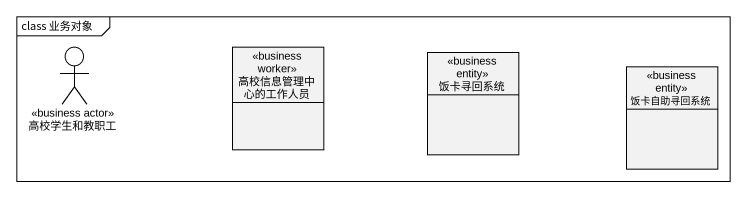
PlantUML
@startuml
mainframe class 业务对象
allowmixing
hide circle
hide empty members
actor 高校学生和教职工 <<business actor>>
class 高校信息管理中心的工作人员 <<business worker>>
class 饭卡寻回系统 <<business entity>>
class 饭卡自助寻回系统 <<business entity>>
@enduml
